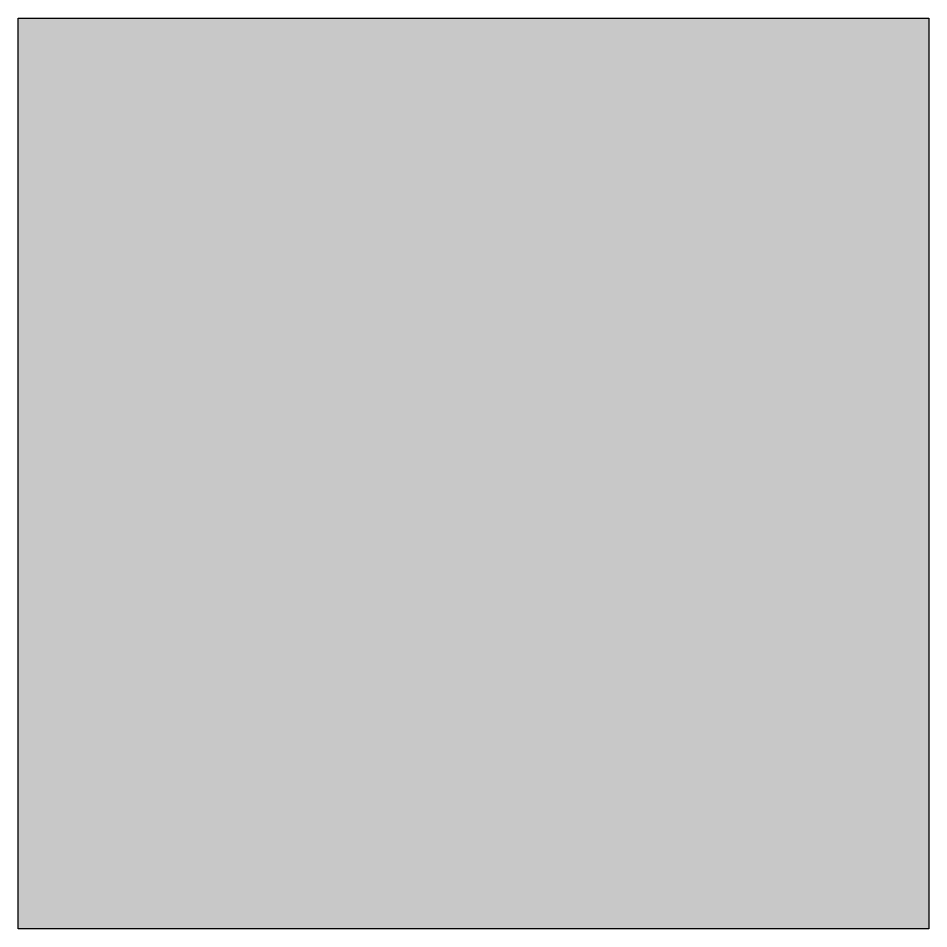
# Model space of a CAD drawing. Header units: inches. Extents: x -1041 to 1507, y -3558 to 870.
# Drawn here: x -612.48 to -606.48, y -1199.19 to -1193.19 of the extents above; entities that cross this region are included whole.
import ezdxf

# ---------------------------------------------------------------- set-up
doc = ezdxf.new("R2010")
doc.units = ezdxf.units.IN
doc.header["$MEASUREMENT"] = 0
doc.layers.add('A-COLS', color=52, linetype='Continuous', lineweight=18)

msp = doc.modelspace()

# ---------------------------------------------------------------- hatches: boundary and pattern name
at = {"layer": 'A-COLS'}
msp.add_hatch(color=10, dxfattribs=at).paths.add_polyline_path([(-606.4824, -1199.1851), (-606.4824, -1193.1851), (-612.4824, -1193.1851), (-612.4824, -1199.1851)], flags=0)

# ---------------------------------------------------------------- linework, layer by layer
at = {"layer": 'A-COLS', "color": 8, "lineweight": 30}
for p, q in [((-612.4824, -1199.1851), (-612.4824, -1193.1851)), ((-612.4824, -1193.1851), (-606.4824, -1193.1851)), ((-606.4824, -1193.1851), (-606.4824, -1199.1851)), ((-606.4824, -1199.1851), (-612.4824, -1199.1851))]:
    msp.add_line(p, q, dxfattribs=at)

doc.saveas('drawing.dxf')
